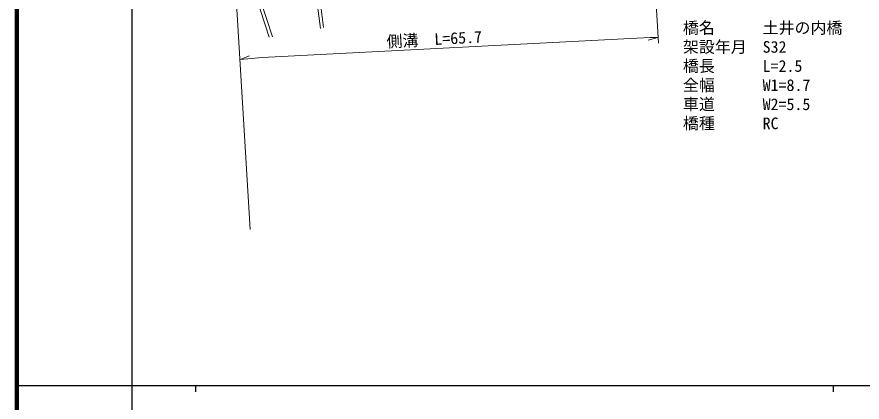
# Model space of a CAD drawing. Units: millimetres, scale not verified. Extents: x 40000 to 680000, y 20000 to 380000.
# Drawn here: x 40000 to 172520, y 202409 to 262860 of the extents above; entities that cross this region are included whole.
import ezdxf
from ezdxf.enums import TextEntityAlignment as Align

# ---------------------------------------------------------------- set-up
doc = ezdxf.new("R2010")
doc.units = ezdxf.units.MM
doc.header["$LTSCALE"] = 1000
for name, color, linetype, lineweight in [('M-BGD', 7, 'Continuous', 13), ('M-BMK-OTRS', 5, 'Continuous', 13), ('M-STR-HTXT', 7, 'Continuous', 13), ('M-TTL', 2, 'Continuous', 140), ('M-TTL-BAND', 7, 'Continuous', 25)]:
    doc.layers.add(name, color=color, linetype=linetype, lineweight=lineweight)
doc.styles.add('ＭＳ ゴシック', font='')
doc.styles.get('ＭＳ ゴシック').set_extended_font_data('MS Gothic')

msp = doc.modelspace()

# ---------------------------------------------------------------- linework, layer by layer
at = {"layer": 'M-BGD'}
for p, q in [((73463, 279843), (80084, 259727)), ((85367, 278558), (87581, 261060)), ((85857, 278668), (88070, 261176)), ((73585, 277873), (79572, 259682))]:
    msp.add_line(p, q, dxfattribs=at)
at = {"layer": 'M-BMK-OTRS'}
msp.add_line((72661, 293935), (76579, 229519), dxfattribs=at)
at = {"layer": 'M-STR-HTXT'}
for p, q in [((139943, 270220), (140608, 258759)), ((78477, 256506), (139239, 259633)), ((140471, 259644), (138975, 259211)), ((139239, 259633), (140471, 259644)), ((75013, 256179), (76467, 256738)), ((78477, 256506), (75013, 256179))]:
    msp.add_line(p, q, dxfattribs=at)
at = {"layer": 'M-TTL'}
msp.add_line((40000, 380000), (40000, 20000), dxfattribs=at)
at = {"layer": 'M-TTL-BAND'}
for p, q in [((58000, 370000), (58000, 20000)), ((40000, 205000), (579000, 205000)), ((68000, 205000), (68000, 204000)), ((168000, 205000), (168000, 204000))]:
    msp.add_line(p, q, dxfattribs=at)

# ---------------------------------------------------------------- texts
at = {"layer": 'M-STR-HTXT', "style": 'ＭＳ ゴシック'}
for s, p in [('橋名\u3000\u3000\u3000土井の内橋', (144425, 259687)), ('架設年月\u3000S32', (144425, 256687)), ('橋長\u3000\u3000\u3000L=2.5', (144425, 253687)), ('全幅\u3000\u3000\u3000W1=8.7', (144425, 250687)), ('車道\u3000\u3000\u3000W2=5.5', (144425, 247687)), ('橋種\u3000\u3000\u3000RC', (144425, 244687))]:
    msp.add_text(s, height=1833, dxfattribs=at).set_placement(p, align=Align.BOTTOM_LEFT)
msp.add_text('側溝\u3000L=65.7', height=1833, rotation=3, dxfattribs=at).set_placement((98034, 257505), align=Align.BOTTOM_LEFT)

doc.saveas('drawing.dxf')
